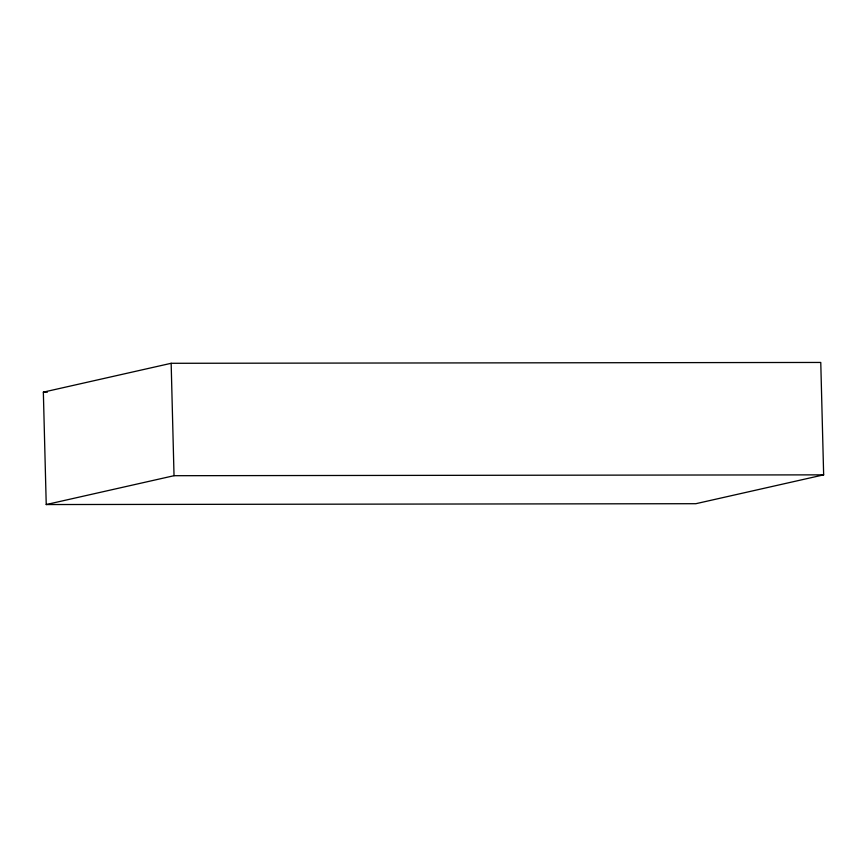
<?xml version="1.0" encoding="UTF-8"?>
<svg xmlns="http://www.w3.org/2000/svg" width="867" height="867" viewBox="0 0 867 867"><rect width="100%" height="100%" fill="white"/><g stroke="black" fill="none" stroke-linecap="round" stroke-linejoin="round"><path stroke-width="1.3" d="M43.35 392.144L171.157 363.295L820.767 362.449L823.65 474.856L695.843 503.705L46.233 504.551L43.35 392.144L47.414 392.144M46.233 504.551L174.029 475.701L823.65 474.856M171.157 363.295L174.029 475.701"/></g></svg>
